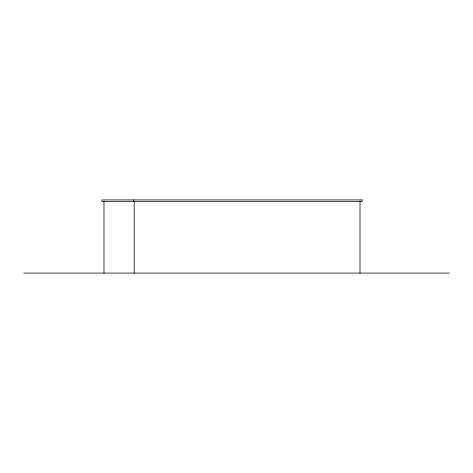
<?xml version="1.0" encoding="UTF-8"?>
<svg xmlns="http://www.w3.org/2000/svg" width="473" height="473" viewBox="0 0 473 473"><rect width="100%" height="100%" fill="white"/><g stroke="black" fill="none" stroke-linecap="round" stroke-linejoin="round"><path stroke-width="0.71" d="M23.65 273.087L449.35 273.087M360.006 201.445L360.006 273.087M134.184 201.445L134.184 273.087M133.699 199.913L133.699 201.445M103.989 201.445L103.989 273.087M362.123 199.913L101.872 199.913L101.872 201.445L362.123 201.445L362.123 199.913"/></g></svg>
